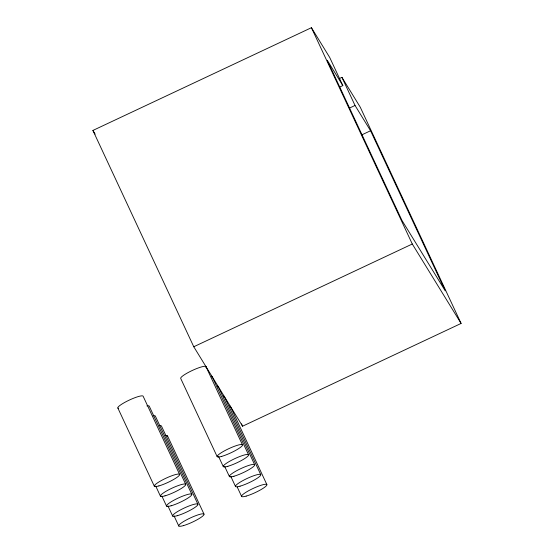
<?xml version="1.0" encoding="UTF-8"?>
<svg xmlns="http://www.w3.org/2000/svg" width="554" height="554" viewBox="0 0 554 554"><rect width="100%" height="100%" fill="white"/><g stroke="black" fill="none" stroke-linecap="round" stroke-linejoin="round"><path stroke-width="0.83" d="M339.581 78.46L341.929 77.352L360.232 107.137L461.094 323.446L242.576 426.199L193.768 346.756L92.906 130.446L311.424 27.7L329.72 57.484L342.829 85.593L339.699 87.061M349.56 108.037L355.038 105.461L370.571 130.751L445.229 290.843L401.941 220.402L327.289 60.303L342.829 85.593M361.963 134.795L370.571 130.751M193.768 346.756L412.287 244.009L461.094 323.446M92.906 130.446L95.163 134.13M341.929 77.352L355.038 105.461M311.424 27.7L412.287 244.009M241.482 423.845L242.576 426.199M230.381 406.345L266.855 484.563M224.28 396.415L260.747 474.626M218.172 386.477L254.646 464.688M212.071 376.54L248.538 454.758M205.963 366.609L242.437 444.82M237.237 487.042L241.613 496.432M230.769 476.329L235.505 486.495M224.661 466.392L229.404 476.558M218.56 456.454L223.297 466.627M217.196 456.69L180.722 378.479A13.947 2.327 -25 0 1 193.775 369.788A13.947 2.327 -25 0 1 205.853 367.33M167.523 435.901L203.997 514.119M197.889 504.182L161.422 425.971A13.947 2.327 -25 0 0 159.116 425.77M191.788 494.244L155.314 416.033A13.947 2.327 -25 0 0 153.015 415.832M185.687 484.314L149.213 406.096A13.947 2.327 -25 0 0 146.907 405.895M179.579 474.376L143.105 396.165A13.947 2.327 -25 0 0 127.628 400.895A13.947 2.327 -25 0 0 118.611 408.346M174.011 515.816L178.755 525.988M167.91 505.885L172.647 516.051M161.803 495.948L166.546 506.114M155.702 486.017L160.438 496.183M117.863 408.035L154.337 486.246M217.424 386.166A13.947 2.327 -25 0 1 218.061 387.198M223.532 396.096A13.947 2.327 -25 0 1 224.162 397.128M229.633 406.034A13.947 2.327 -25 0 1 230.27 407.065M165.224 435.7A13.947 2.327 -25 0 1 167.412 436.621M211.323 376.228A13.947 2.327 -25 0 1 211.96 377.26M183.319 525.656A13.947 2.327 -25 0 0 203.886 514.832A13.947 2.327 -25 0 0 186.927 519.659A13.947 2.327 -25 0 0 183.319 525.656M246.177 496.1A13.947 2.327 -25 0 0 266.744 485.276A13.947 2.327 -25 0 0 249.785 490.103A13.947 2.327 -25 0 0 246.177 496.1M240.069 486.17A13.947 2.327 -25 0 0 260.636 475.346A13.947 2.327 -25 0 0 243.677 480.173A13.947 2.327 -25 0 0 240.069 486.17M233.968 476.232A13.947 2.327 -25 0 0 254.535 465.408A13.947 2.327 -25 0 0 237.576 470.235A13.947 2.327 -25 0 0 233.968 476.232M227.86 466.295A13.947 2.327 -25 0 0 248.427 455.471A13.947 2.327 -25 0 0 231.468 460.298A13.947 2.327 -25 0 0 227.86 466.295M221.759 456.364A13.947 2.327 -25 0 0 242.327 445.541A13.947 2.327 -25 0 0 225.367 450.367A13.947 2.327 -25 0 0 221.759 456.364M177.211 515.726A13.947 2.327 -25 0 0 197.778 504.902A13.947 2.327 -25 0 0 180.819 509.728A13.947 2.327 -25 0 0 177.211 515.726M171.11 505.788A13.947 2.327 -25 0 0 191.677 494.964A13.947 2.327 -25 0 0 174.718 499.791A13.947 2.327 -25 0 0 171.11 505.788M165.002 495.851A13.947 2.327 -25 0 0 185.569 485.034A13.947 2.327 -25 0 0 168.61 489.854A13.947 2.327 -25 0 0 165.002 495.851M158.901 485.92A13.947 2.327 -25 0 0 179.468 475.097A13.947 2.327 -25 0 0 162.509 479.923A13.947 2.327 -25 0 0 158.901 485.92"/></g></svg>
